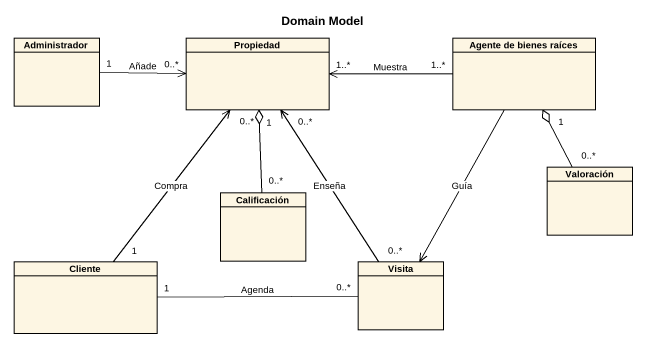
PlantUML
@startuml
title Domain Model
hide circle
hide empty members
class Administrador
class Propiedad
class "Agente de bienes raíces" as Agente_de_bienes_raíces
class Valoración
class Calificación
class Cliente
class Visita
Administrador "1" -right-> "0..*" Propiedad : Añade
Propiedad "0..*" <-- "0..*" Visita : Enseña
Agente_de_bienes_raíces "1..*" -left-> "1..*" Propiedad : Muestra
Agente_de_bienes_raíces --> Visita : Guía
Valoración "0..*" -up-o "1" Agente_de_bienes_raíces
Calificación "0..*" -up-o "1" Propiedad
Cliente "1" -up-> "0..*" Propiedad : Compra
Cliente "1" -right- "0..*" Visita : Agenda
@enduml
